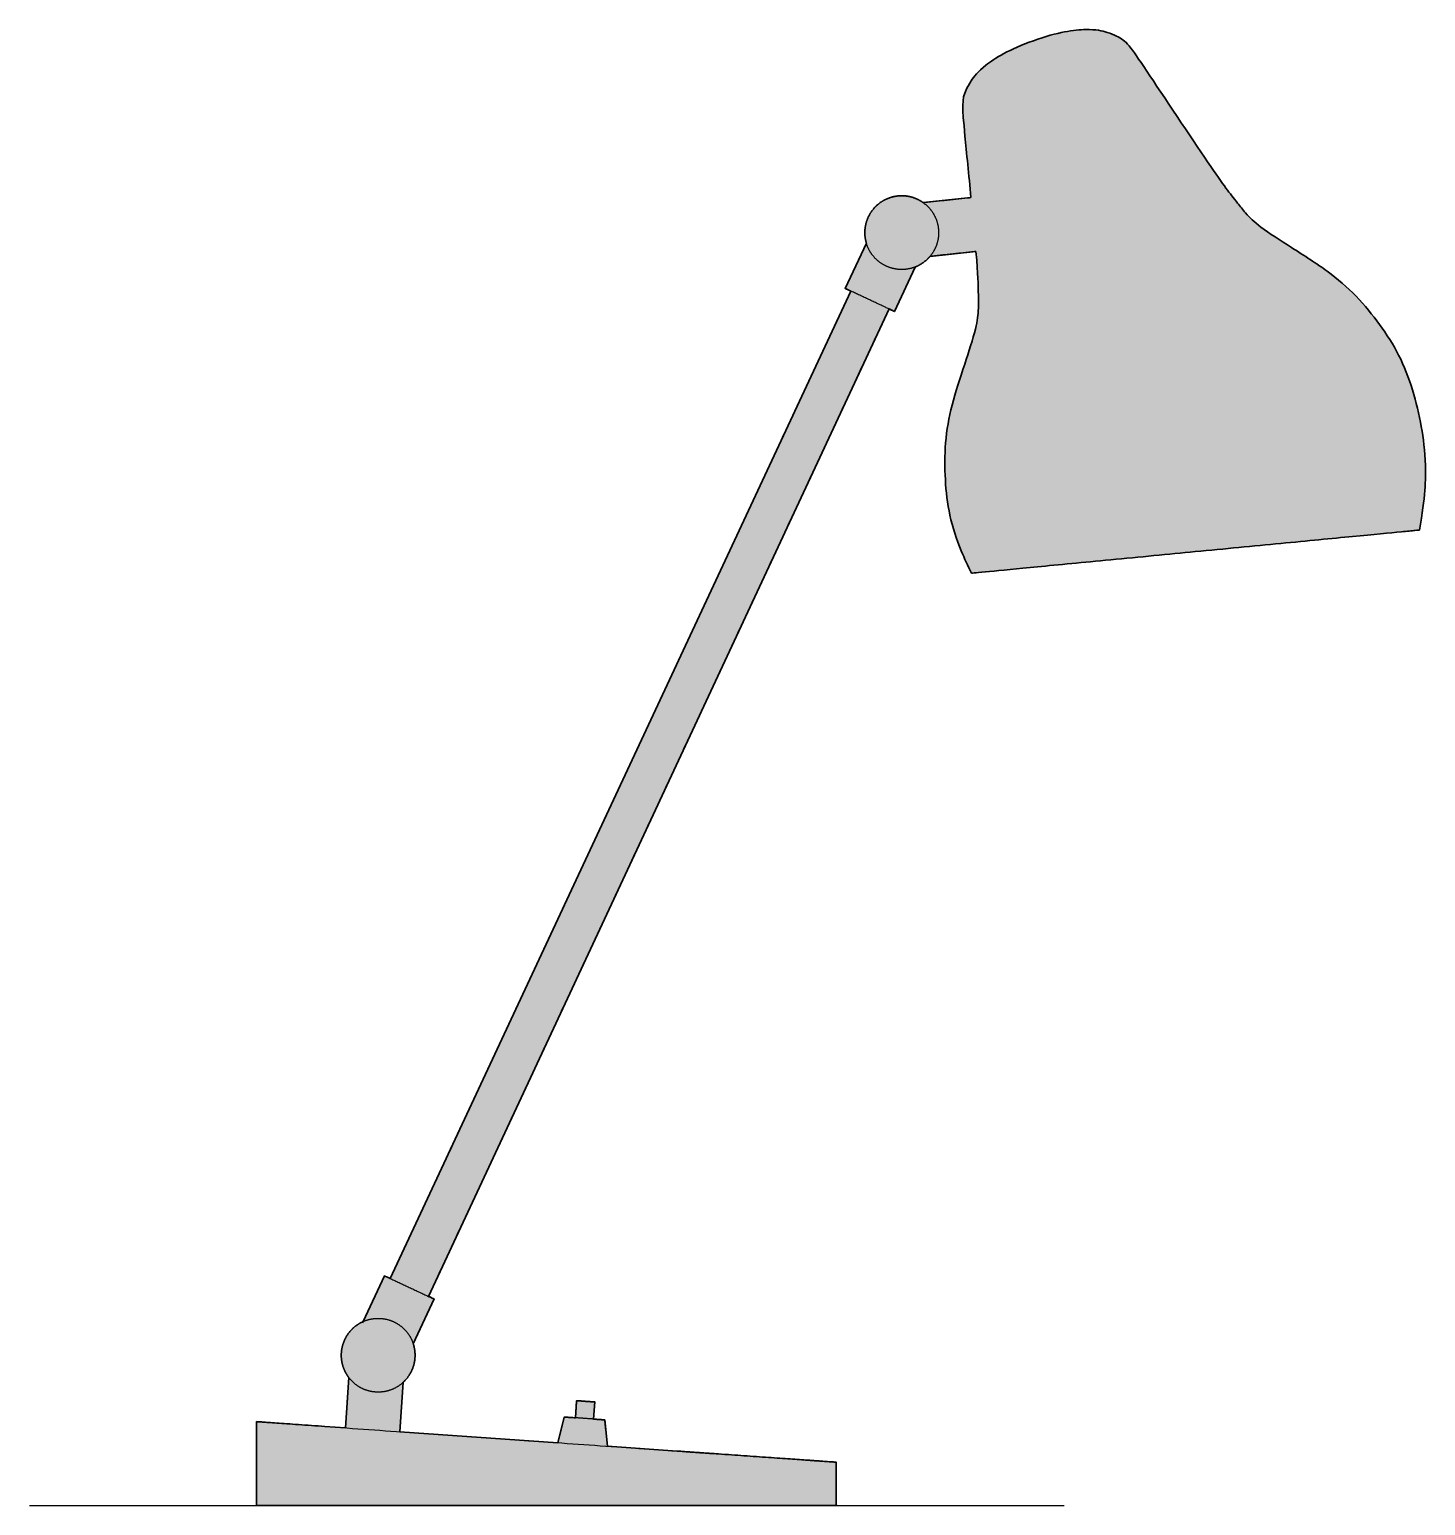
# Model space of a CAD drawing. Header units: millimetres. Extents: x 0 to 871, y -339 to 454.
# Drawn here: x 0 to 429.4, y 0 to 454.1 of the extents above; entities that cross this region are included whole.
import ezdxf

# ---------------------------------------------------------------- set-up
doc = ezdxf.new("R2010")
doc.units = ezdxf.units.MM
doc.layers.add('Blocks', color=7, linetype='Continuous')
doc.layers.add('Blocks$Fill', color=7, linetype='Continuous', true_color=0xffffff)
for name, color, linetype, lineweight, true_color in [('Blocks$Inner', 7, 'Continuous', 25, 0x007f00), ('Blocks$Outline', 7, 'Continuous', 35, 0xff3f3f), ('Groud', 7, 'Continuous', 25, 0x243775)]:
    doc.layers.add(name, color=color, linetype=linetype, lineweight=lineweight, true_color=true_color)

# ---------------------------------------------------------------- blocks, each defined once
blk = doc.blocks.new('VL38 Table Lamp Side')
at = {"layer": 'Blocks$Fill'}
blk.add_hatch(color=256, dxfattribs=at).paths.add_polyline_path([(69.79, 25.8), (69.79, 0), (248.12, 0), (248.12, 13.33), (248.12, 13.33), (242.77, 13.7), (199.28, 16.74), (177.82, 18.24), (176.97, 26.34), (176.97, 26.34), (176.97, 26.34), (176.97, 26.34), (176.97, 26.34), (176.96, 26.34), (176.92, 26.34), (176.76, 26.35), (176.1, 26.4), (173.54, 26.58), (173.91, 31.85), (173.91, 31.85), (168.3, 32.24), (168.3, 32.24), (167.94, 26.97), (165.37, 27.15), (164.71, 27.2), (164.55, 27.21), (164.52, 27.21), (164.51, 27.21), (164.5, 27.21), (164.5, 27.21), (164.5, 27.21), (164.5, 27.21), (162.53, 19.31), (113.91, 22.71), (114.98, 37.91), (115.13, 38.05), (115.28, 38.2), (115.48, 38.41), (115.68, 38.62), (115.88, 38.84), (116.06, 39.07), (116.25, 39.3), (116.42, 39.53), (116.59, 39.77), (116.75, 40.01), (116.91, 40.26), (117.06, 40.51), (117.2, 40.76), (117.33, 41.01), (117.46, 41.27), (117.58, 41.53), (117.7, 41.79), (117.81, 42.05), (117.91, 42.31), (118, 42.57), (118.09, 42.84), (118.16, 43.1), (118.24, 43.37), (118.3, 43.63), (118.36, 43.9), (118.41, 44.16), (118.46, 44.42), (118.5, 44.68), (118.53, 44.95), (118.56, 45.21), (118.58, 45.46), (118.59, 45.72), (118.6, 45.97), (118.6, 46.23), (118.6, 46.44), (118.59, 46.65), (118.58, 46.87), (118.57, 47.09), (118.55, 47.3), (118.53, 47.52), (118.5, 47.74), (118.47, 47.97), (118.43, 48.19), (118.39, 48.41), (118.34, 48.63), (118.29, 48.86), (118.24, 49.08), (118.18, 49.31), (118.11, 49.53), (118.04, 49.75), (124.47, 63.53), (124.47, 63.53), (124.47, 63.53), (124.47, 63.53), (124.46, 63.53), (124.46, 63.53), (124.44, 63.54), (124.37, 63.58), (124.06, 63.72), (122.74, 64.34), (264.41, 368.15), (265.68, 367.56), (265.98, 367.42), (266.05, 367.38), (266.06, 367.38), (266.07, 367.37), (266.07, 367.37), (266.07, 367.37), (266.07, 367.37), (266.07, 367.37), (272.45, 381.05), (272.75, 381.17), (273.01, 381.29), (273.27, 381.41), (273.53, 381.54), (273.78, 381.67), (274.03, 381.81), (274.28, 381.96), (274.52, 382.12), (274.77, 382.28), (275, 382.45), (275.24, 382.63), (275.47, 382.81), (275.69, 383), (275.91, 383.19), (276.13, 383.39), (276.34, 383.59), (276.51, 383.77), (276.69, 383.96), (276.85, 384.14), (277.02, 384.33), (291.15, 385.82), (291.53, 380.97), (291.74, 377.57), (291.89, 372.24), (291.92, 369.34), (291.9, 368.35), (291.88, 367.62), (291.83, 366.9), (291.76, 366.17), (291.67, 365.42), (291.55, 364.64), (291.39, 363.81), (291.2, 362.93), (290.97, 361.97), (290.32, 359.55), (289.51, 356.85), (284.65, 341.57), (283.82, 338.54), (283.46, 337.1), (283.14, 335.66), (282.84, 334.22), (282.58, 332.77), (282.34, 331.33), (282.14, 329.88), (281.96, 328.43), (281.82, 326.97), (281.72, 325.55), (281.64, 324.12), (281.6, 322.69), (281.58, 321.27), (281.61, 318.43), (281.73, 315.62), (281.93, 312.86), (282.06, 311.49), (282.21, 310.12), (282.4, 308.75), (282.61, 307.39), (282.86, 306.02), (283.14, 304.66), (283.47, 303.28), (283.83, 301.9), (284.22, 300.53), (284.65, 299.15), (285.1, 297.78), (285.59, 296.41), (286.1, 295.05), (286.64, 293.7), (287.37, 291.96), (288.14, 290.23), (288.94, 288.53), (289.77, 286.85), (427.58, 300.11), (428.18, 303.73), (428.64, 306.94), (428.98, 309.77), (429.21, 312.27), (429.35, 314.5), (429.42, 316.5), (429.43, 318.32), (429.39, 320.01), (429.33, 321.69), (429.23, 323.3), (429.11, 324.84), (428.96, 326.32), (428.79, 327.77), (428.6, 329.18), (428.14, 331.95), (427.59, 334.78), (426.96, 337.61), (426.23, 340.43), (425.42, 343.24), (424.98, 344.63), (424.51, 346.01), (424.02, 347.37), (423.51, 348.72), (422.97, 350.06), (422.4, 351.37), (421.8, 352.67), (421.18, 353.94), (420.54, 355.17), (419.86, 356.38), (419.17, 357.58), (418.44, 358.75), (417.7, 359.91), (416.93, 361.05), (415.33, 363.32), (413.65, 365.57), (411.88, 367.78), (410.96, 368.87), (410.02, 369.95), (409.06, 371), (408.07, 372.04), (407.04, 373.08), (405.99, 374.09), (404.91, 375.08), (403.82, 376.05), (402.69, 377), (401.55, 377.93), (400.39, 378.84), (399.21, 379.73), (396.65, 381.55), (383.2, 390.29), (380.87, 391.88), (378.83, 393.33), (378.05, 393.93), (377.34, 394.49), (376.7, 395.03), (376.11, 395.56), (375.56, 396.08), (375.05, 396.6), (374.55, 397.13), (374.07, 397.68), (373.43, 398.43), (371.62, 400.7), (368.06, 405.33), (365.76, 408.55), (340.51, 446.05), (339.3, 447.73), (338.76, 448.43), (338.26, 449.05), (338.02, 449.33), (337.78, 449.6), (337.55, 449.85), (337.32, 450.08), (337.09, 450.3), (336.86, 450.51), (336.63, 450.7), (336.4, 450.88), (336.17, 451.06), (335.94, 451.22), (335.7, 451.38), (335.45, 451.53), (335.2, 451.68), (334.93, 451.82), (334.66, 451.96), (334.38, 452.1), (334.07, 452.24), (333.74, 452.39), (333.05, 452.67), (332.29, 452.95), (331.48, 453.22), (330.89, 453.41), (330.59, 453.49), (330.27, 453.58), (329.94, 453.66), (329.59, 453.74), (329.22, 453.81), (328.84, 453.88), (328.44, 453.94), (328.01, 453.99), (327.56, 454.03), (327.09, 454.07), (326.59, 454.1), (326.06, 454.11), (325.51, 454.12), (324.92, 454.11), (324.24, 454.09), (323.53, 454.05), (322.78, 454), (321.98, 453.92), (321.15, 453.82), (320.27, 453.7), (319.34, 453.55), (318.37, 453.37), (317.35, 453.16), (316.28, 452.92), (315.17, 452.65), (314.01, 452.33), (312.79, 451.98), (311.52, 451.59), (310.2, 451.16), (308.83, 450.68), (307.46, 450.18), (306.17, 449.68), (304.94, 449.18), (303.78, 448.68), (302.68, 448.19), (301.64, 447.7), (300.67, 447.21), (299.75, 446.72), (298.88, 446.25), (298.07, 445.78), (297.31, 445.31), (296.6, 444.86), (295.94, 444.42), (295.32, 443.98), (294.74, 443.56), (294.21, 443.15), (293.75, 442.78), (293.32, 442.42), (292.92, 442.08), (292.55, 441.74), (292.21, 441.41), (291.89, 441.09), (291.6, 440.78), (291.32, 440.48), (291.07, 440.19), (290.83, 439.9), (290.61, 439.62), (290.41, 439.35), (290.21, 439.08), (290.03, 438.82), (289.69, 438.31), (289.24, 437.58), (288.83, 436.89), (288.47, 436.23), (288.31, 435.91), (288.16, 435.6), (288.03, 435.31), (287.91, 435.03), (287.79, 434.76), (287.69, 434.49), (287.6, 434.21), (287.51, 433.94), (287.43, 433.66), (287.36, 433.38), (287.3, 433.09), (287.25, 432.79), (287.2, 432.49), (287.16, 432.18), (287.13, 431.85), (287.11, 431.51), (287.1, 431.15), (287.09, 430.78), (287.09, 429.98), (287.12, 429.1), (287.25, 427.03), (289.61, 402.43), (274.88, 400.88), (274.6, 401.08), (274.31, 401.26), (274.01, 401.44), (273.71, 401.61), (273.41, 401.76), (273.11, 401.91), (272.8, 402.05), (272.49, 402.18), (272.23, 402.28), (271.96, 402.37), (271.7, 402.46), (271.44, 402.53), (271.17, 402.61), (270.91, 402.67), (270.64, 402.73), (270.38, 402.78), (270.11, 402.83), (269.85, 402.87), (269.59, 402.9), (269.33, 402.93), (269.07, 402.95), (268.82, 402.96), (268.56, 402.97), (268.31, 402.97), (268.06, 402.97), (267.81, 402.96), (267.55, 402.95), (267.29, 402.93), (267.03, 402.9), (266.77, 402.87), (266.51, 402.83), (266.25, 402.78), (265.98, 402.73), (265.72, 402.67), (265.45, 402.61), (265.19, 402.53), (264.92, 402.46), (264.66, 402.37), (264.4, 402.28), (264.13, 402.18), (263.87, 402.07), (263.61, 401.95), (263.35, 401.83), (263.1, 401.7), (262.84, 401.57), (262.59, 401.43), (262.35, 401.28), (262.1, 401.12), (261.86, 400.96), (261.62, 400.79), (261.39, 400.62), (261.16, 400.43), (260.93, 400.25), (260.71, 400.05), (260.5, 399.85), (260.29, 399.65), (260.08, 399.44), (259.88, 399.22), (259.69, 399), (259.5, 398.78), (259.32, 398.55), (259.14, 398.31), (258.97, 398.07), (258.81, 397.83), (258.65, 397.59), (258.51, 397.34), (258.36, 397.09), (258.23, 396.83), (258.1, 396.58), (257.98, 396.32), (257.86, 396.06), (257.76, 395.8), (257.66, 395.54), (257.56, 395.27), (257.48, 395.01), (257.4, 394.74), (257.33, 394.48), (257.26, 394.21), (257.2, 393.95), (257.15, 393.69), (257.1, 393.42), (257.07, 393.16), (257.03, 392.9), (257.01, 392.64), (256.99, 392.38), (256.97, 392.13), (256.96, 391.87), (256.96, 391.62), (256.96, 391.42), (256.97, 391.22), (256.98, 391.02), (256.99, 390.82), (257, 390.62), (257.02, 390.41), (257.05, 390.21), (257.08, 390), (257.11, 389.79), (257.14, 389.59), (257.18, 389.38), (257.23, 389.17), (257.28, 388.96), (257.33, 388.75), (257.39, 388.55), (257.45, 388.34), (250.96, 374.42), (250.96, 374.42), (250.96, 374.42), (250.96, 374.42), (250.96, 374.42), (250.96, 374.42), (250.98, 374.41), (251.05, 374.38), (251.35, 374.24), (252.61, 373.65), (110.95, 69.84), (109.63, 70.45), (109.32, 70.59), (109.25, 70.63), (109.23, 70.64), (109.22, 70.64), (109.22, 70.64), (109.22, 70.64), (109.22, 70.64), (109.22, 70.64), (102.68, 56.62), (102.45, 56.51), (102.21, 56.4), (101.98, 56.28), (101.75, 56.16), (101.53, 56.03), (101.3, 55.89), (101.08, 55.75), (100.86, 55.61), (100.64, 55.45), (100.43, 55.3), (100.22, 55.14), (100.01, 54.97), (99.81, 54.8), (99.61, 54.62), (99.41, 54.44), (99.22, 54.25), (99.02, 54.04), (98.82, 53.83), (98.63, 53.61), (98.44, 53.38), (98.26, 53.15), (98.08, 52.92), (97.91, 52.68), (97.75, 52.44), (97.59, 52.19), (97.45, 51.94), (97.3, 51.69), (97.17, 51.44), (97.04, 51.18), (96.92, 50.92), (96.8, 50.66), (96.7, 50.4), (96.6, 50.14), (96.5, 49.88), (96.42, 49.61), (96.34, 49.35), (96.27, 49.08), (96.2, 48.82), (96.14, 48.55), (96.09, 48.29), (96.04, 48.03), (96, 47.77), (95.97, 47.5), (95.95, 47.25), (95.93, 46.99), (95.91, 46.73), (95.9, 46.48), (95.9, 46.23), (95.9, 45.97), (95.91, 45.72), (95.93, 45.46), (95.95, 45.21), (95.97, 44.95), (96, 44.68), (96.04, 44.42), (96.09, 44.16), (96.14, 43.9), (96.2, 43.63), (96.27, 43.37), (96.34, 43.1), (96.42, 42.84), (96.5, 42.57), (96.6, 42.31), (96.7, 42.05), (96.84, 41.69), (97, 41.34), (97.18, 40.99), (97.36, 40.65), (97.56, 40.31), (97.78, 39.97), (97.89, 39.81), (98, 39.65), (98.12, 39.49), (98.24, 39.33), (97.16, 23.89), (90.86, 24.32)], flags=0)
at = {"layer": 'Blocks$Inner'}
for points in [[(248.45, 0), (69.79, 0), (69.79, 25.8)], [(248.12, 13.33), (248.12, 0)]]:
    blk.add_lwpolyline(points, dxfattribs=at)
for points, knots in [([(308.83, 450.68), (316.3, 453.35), (321.43, 454.04), (324.92, 454.11), (328.15, 454.18), (329.96, 453.71), (331.48, 453.22), (332.6, 452.86), (333.56, 452.49), (334.38, 452.1), (337.43, 450.65), (338.57, 449.01), (343.7, 441.32), (348.67, 433.9), (357.37, 420.83), (362.41, 413.41), (367.8, 405.49), (369.02, 404.02), (371.62, 400.7), (372.36, 399.76), (373.22, 398.66), (374.07, 397.68), (375.36, 396.19), (376.63, 394.97), (378.83, 393.33), (381.29, 391.5), (384.91, 389.15), (388.21, 387.04), (392.28, 384.44), (395.85, 382.21), (399.21, 379.73), (402.38, 377.39), (405.36, 374.83), (408.07, 372.04), (410.73, 369.3), (413.13, 366.34), (415.33, 363.32), (417.51, 360.32), (419.5, 357.27), (421.18, 353.94), (422.88, 350.58), (424.27, 346.96), (425.42, 343.24), (426.57, 339.51), (427.47, 335.7), (428.14, 331.95), (428.81, 328.26), (429.25, 324.62), (429.39, 320.01), (429.53, 315.63), (429.38, 310.38), (427.58, 300.11)], [76.801464, 76.801464, 76.801464, 76.801464, 93.396325, 93.396325, 93.396325, 100.093361, 100.093361, 100.093361, 103.215159, 103.215159, 103.215159, 117.830496, 117.830496, 117.830496, 151.431121, 151.431121, 151.431121, 167.13649, 167.13649, 167.13649, 171.024634, 171.024634, 171.024634, 177.500222, 177.500222, 177.500222, 188.797812, 188.797812, 188.797812, 202.01768, 202.01768, 202.01768, 213.778359, 213.778359, 213.778359, 225.149045, 225.149045, 225.149045, 236.228933, 236.228933, 236.228933, 247.76196, 247.76196, 247.76196, 259.384429, 259.384429, 259.384429, 271.418789, 271.418789, 271.418789, 291.481309, 291.481309, 291.481309, 291.481309]), ([(289.61, 402.43), (288.95, 409.28), (288.25, 416.37), (287.77, 421.35), (286.88, 430.56), (286.71, 432.55), (288.16, 435.6), (288.55, 436.42), (289.05, 437.31), (289.69, 438.31), (290.56, 439.64), (291.67, 441.15), (294.21, 443.15), (296.95, 445.3), (301.36, 448.02), (308.83, 450.68)], [16.944023, 16.944023, 16.944023, 16.944023, 35.772428, 35.772428, 35.772428, 50.387767, 50.387767, 50.387767, 53.509565, 53.509565, 53.509565, 60.206601, 60.206601, 60.206601, 76.801464, 76.801464, 76.801464, 76.801464]), ([(289.77, 286.85), (288.64, 289.07), (287.59, 291.37), (286.64, 293.7), (285.17, 297.3), (283.95, 300.99), (283.14, 304.66), (282.34, 308.3), (281.94, 311.92), (281.73, 315.62), (281.52, 319.35), (281.5, 323.17), (281.82, 326.97), (282.15, 330.85), (282.84, 334.71), (283.82, 338.54), (284.85, 342.58), (286.2, 346.57), (287.7, 351.16), (288.92, 354.88), (290.23, 359), (290.97, 361.97), (291.64, 364.63), (291.85, 366.38), (291.9, 368.35), (291.94, 369.65), (291.91, 371.04), (291.89, 372.24), (291.81, 376.13), (291.81, 378.05), (291.15, 385.82)], [530.761357, 530.761357, 530.761357, 530.761357, 538.264331, 538.264331, 538.264331, 549.797398, 549.797398, 549.797398, 560.877324, 560.877324, 560.877324, 572.24805, 572.24805, 572.24805, 584.008769, 584.008769, 584.008769, 597.228682, 597.228682, 597.228682, 608.526311, 608.526311, 608.526311, 615.001921, 615.001921, 615.001921, 618.890078, 618.890078, 618.890078, 633.376909, 633.376909, 633.376909, 633.376909]), ([(427.58, 300.11), (427.58, 300.11), (427.11, 300.06), (425.25, 299.88), (423.85, 299.75), (418.48, 299.23), (413.38, 298.74), (400.66, 297.52), (393.14, 296.79), (376.57, 295.2), (367.66, 294.34), (350.45, 292.68), (341.5, 291.82), (324.17, 290.16), (316.52, 289.42), (303.82, 288.2), (298.81, 287.72), (293.51, 287.21), (292.13, 287.07), (290.24, 286.89), (289.77, 286.85), (289.77, 286.85)], [291.481309, 291.481309, 291.481309, 291.481309, 307.837131, 307.837131, 324.315655, 324.315655, 356.03766, 356.03766, 387.798564, 387.798564, 419.891817, 419.891817, 448.872233, 448.872233, 476.292181, 476.292181, 502.841633, 502.841633, 516.696937, 516.696937, 530.761357, 530.761357, 530.761357, 530.761357])]:
    blk.add_open_spline(points, degree=3, knots=knots, dxfattribs=at)
for points, weights, knots in [([(268.31, 380.27), (266.15, 380.27), (264.13, 381.07), (261.95, 381.93), (260.29, 383.59), (258.62, 385.26), (257.76, 387.44), (256.96, 389.46), (256.96, 391.62), (256.96, 393.79), (257.76, 395.8), (258.62, 397.99), (260.29, 399.65), (261.95, 401.31), (264.13, 402.18), (266.15, 402.97), (268.31, 402.97)], [1, 0.926776695297, 0.890165042945, 0.853553390593, 0.853553390593, 0.853553390593, 0.890165042945, 0.926776695297, 1, 0.926776695297, 0.890165042945, 0.853553390593, 0.853553390593, 0.853553390593, 0.890165042945, 0.926776695297, 1], [36.130285, 36.130285, 36.130285, 40.46082, 40.46082, 45.162857, 45.162857, 49.864893, 49.864893, 54.195428, 54.195428, 58.525963, 58.525963, 63.227999, 63.227999, 67.930036, 67.930036, 72.260571, 72.260571, 72.260571]), ([(268.31, 402.97), (270.48, 402.97), (272.49, 402.18), (274.68, 401.31), (276.34, 399.65), (278, 397.99), (278.87, 395.8), (279.66, 393.79), (279.66, 391.62), (279.66, 389.46), (278.87, 387.44), (278, 385.26), (276.34, 383.59), (274.68, 381.93), (272.49, 381.07), (270.48, 380.27), (268.31, 380.27)], [1, 0.926776695297, 0.890165042945, 0.853553390593, 0.853553390593, 0.853553390593, 0.890165042945, 0.926776695297, 1, 0.926776695297, 0.890165042945, 0.853553390593, 0.853553390593, 0.853553390593, 0.890165042945, 0.926776695297, 1], [0, 0, 0, 4.330535, 4.330535, 9.032571, 9.032571, 13.734608, 13.734608, 18.065143, 18.065143, 22.395678, 22.395678, 27.097714, 27.097714, 31.79975, 31.79975, 36.130285, 36.130285, 36.130285]), ([(266.07, 367.37), (266.07, 367.37), (258.51, 370.9), (250.96, 374.42), (250.96, 374.42)], [1, 0.707106781186, 1, 0.707106781186, 1], [0.052154, 0.052154, 0.052154, 13.149087, 13.149087, 26.246021, 26.246021, 26.246021]), ([(109.22, 70.64), (109.22, 70.64), (116.84, 67.09), (124.47, 63.53), (124.47, 63.53)], [1, 0.707106781187, 1, 0.707106781187, 1], [0.052154, 0.052154, 0.052154, 13.26325, 13.26325, 26.474347, 26.474347, 26.474347]), ([(107.25, 34.87), (105.09, 34.87), (103.07, 35.67), (100.89, 36.54), (99.22, 38.2), (97.56, 39.86), (96.7, 42.05), (95.9, 44.06), (95.9, 46.23), (95.9, 48.39), (96.7, 50.4), (97.56, 52.59), (99.22, 54.25), (100.89, 55.91), (103.07, 56.78), (105.09, 57.58), (107.25, 57.58)], [1, 0.926776695297, 0.890165042945, 0.853553390593, 0.853553390593, 0.853553390593, 0.890165042945, 0.926776695297, 1, 0.926776695297, 0.890165042945, 0.853553390593, 0.853553390593, 0.853553390593, 0.890165042945, 0.926776695297, 1], [72.260571, 72.260571, 72.260571, 76.591106, 76.591106, 81.293142, 81.293142, 85.995178, 85.995178, 90.325713, 90.325713, 94.656249, 94.656249, 99.358285, 99.358285, 104.060321, 104.060321, 108.390856, 108.390856, 108.390856]), ([(107.25, 57.58), (109.42, 57.58), (111.43, 56.78), (113.62, 55.91), (115.28, 54.25), (116.94, 52.59), (117.81, 50.4), (118.6, 48.39), (118.6, 46.23), (118.6, 44.06), (117.81, 42.05), (116.94, 39.86), (115.28, 38.2), (113.62, 36.54), (111.43, 35.67), (109.42, 34.87), (107.25, 34.87)], [1, 0.926776695297, 0.890165042945, 0.853553390593, 0.853553390593, 0.853553390593, 0.890165042945, 0.926776695297, 1, 0.926776695297, 0.890165042945, 0.853553390593, 0.853553390593, 0.853553390593, 0.890165042945, 0.926776695297, 1], [36.130285, 36.130285, 36.130285, 40.46082, 40.46082, 45.162857, 45.162857, 49.864893, 49.864893, 54.195428, 54.195428, 58.525963, 58.525963, 63.227999, 63.227999, 67.930036, 67.930036, 72.260571, 72.260571, 72.260571]), ([(173.91, 31.85), (173.91, 31.85), (171.1, 32.04), (168.3, 32.24), (168.3, 32.24)], [1, 0.707106781187, 1, 0.707106781187, 1], [0, 0, 0, 4.410042, 4.410042, 8.820084, 8.820084, 8.820084]), ([(176.97, 26.34), (176.97, 26.34), (170.74, 26.78), (164.5, 27.21), (164.5, 27.21)], [1, 0.707106781187, 1, 0.707106781187, 1], [0, 0, 0, 9.81419, 9.81419, 19.62838, 19.62838, 19.62838]), ([(199.28, 16.74), (204.26, 16.39), (209.46, 16.03), (235.23, 14.23), (242.77, 13.7)], [0.906614070227, 0.941704151368, 1, 0.765402629818, 0.906614070227], [62.730872, 62.730872, 62.730872, 63.043514, 63.043514, 64.301668, 64.301668, 64.301668])]:
    blk.add_rational_spline(points, weights, degree=2, knots=knots, dxfattribs=at)
for points in [[(274.88, 400.88), (289.61, 402.43)], [(250.96, 374.42), (257.45, 388.34)], [(291.15, 385.82), (277.02, 384.33)], [(272.45, 381.05), (266.07, 367.37)], [(252.61, 373.65), (110.95, 69.84)], [(122.74, 64.34), (264.41, 368.15)], [(102.5, 56.23), (109.22, 70.64)], [(124.47, 63.53), (118.04, 49.75)], [(98.24, 39.33), (97.16, 23.89)], [(113.91, 22.71), (114.98, 37.91)], [(168.3, 32.24), (167.94, 26.97)], [(173.54, 26.58), (173.91, 31.85)], [(90.86, 24.32), (199.28, 16.74)], [(164.5, 27.21), (162.53, 19.31)], [(177.82, 18.24), (176.97, 26.34)], [(248.1, 13.33), (248.1, 0)]]:
    blk.add_open_spline(points, degree=1, dxfattribs=at)
for points, weights in [([(69.79, 25.8), (70.56, 25.74), (90.86, 24.32)], [0.985721727225, 0.773041905898, 0.90259765742]), ([(242.77, 13.7), (248.12, 13.33), (248.12, 13.33)], [0.906614070227, 0.941704151368, 1])]:
    blk.add_rational_spline(points, weights, degree=2, dxfattribs=at)
at = {"layer": 'Blocks$Outline'}
for points in [[(289.61, 402.43), (274.88, 400.88)], [(257.45, 388.34), (250.96, 374.42)], [(277.02, 384.33), (291.15, 385.82)], [(266.07, 367.37), (272.45, 381.05)], [(252.61, 373.65), (110.95, 69.84)], [(122.74, 64.34), (264.41, 368.15)], [(109.22, 70.64), (102.68, 56.62)], [(118.04, 49.75), (124.47, 63.53)], [(98.24, 39.33), (97.16, 23.89)], [(113.91, 22.71), (114.98, 37.91)], [(168.3, 32.24), (167.94, 26.97)], [(173.54, 26.58), (173.91, 31.85)], [(69.79, 25.8), (69.79, 0)], [(97.16, 23.89), (90.86, 24.32)], [(162.53, 19.31), (113.91, 22.71)], [(164.5, 27.21), (162.53, 19.31)], [(177.82, 18.24), (176.97, 26.34)], [(199.28, 16.74), (177.82, 18.24)], [(248.12, 0), (248.12, 13.33)], [(69.79, 0), (248.12, 0)]]:
    blk.add_lwpolyline(points, dxfattribs=at)
for points, knots in [([(427.58, 300.11), (429.38, 310.38), (429.53, 315.63), (429.39, 320.01), (429.25, 324.62), (428.81, 328.26), (428.14, 331.95), (427.47, 335.7), (426.57, 339.51), (425.42, 343.24), (424.27, 346.96), (422.88, 350.58), (421.18, 353.94), (419.5, 357.27), (417.51, 360.32), (415.33, 363.32), (413.13, 366.34), (410.73, 369.3), (408.07, 372.04), (405.36, 374.83), (402.38, 377.39), (399.21, 379.73), (395.85, 382.21), (392.28, 384.44), (388.21, 387.04), (384.91, 389.15), (381.29, 391.5), (378.83, 393.33), (376.63, 394.97), (375.36, 396.19), (374.07, 397.68), (373.22, 398.66), (372.36, 399.76), (371.62, 400.7), (369.02, 404.02), (367.8, 405.49), (362.41, 413.41), (357.37, 420.83), (348.67, 433.9), (343.7, 441.32), (338.57, 449.01), (337.43, 450.65), (334.38, 452.1), (333.56, 452.49), (332.6, 452.86), (331.48, 453.22), (329.96, 453.71), (328.15, 454.18), (324.92, 454.11), (321.43, 454.04), (316.3, 453.35), (308.83, 450.68)], [0, 0, 0, 0, 20.06252, 20.06252, 20.06252, 32.096879, 32.096879, 32.096879, 43.719349, 43.719349, 43.719349, 55.252376, 55.252376, 55.252376, 66.332264, 66.332264, 66.332264, 77.70295, 77.70295, 77.70295, 89.463629, 89.463629, 89.463629, 102.683497, 102.683497, 102.683497, 113.981087, 113.981087, 113.981087, 120.456674, 120.456674, 120.456674, 124.344819, 124.344819, 124.344819, 140.050188, 140.050188, 140.050188, 173.650813, 173.650813, 173.650813, 188.26615, 188.26615, 188.26615, 191.387947, 191.387947, 191.387947, 198.084983, 198.084983, 198.084983, 214.679844, 214.679844, 214.679844, 214.679844]), ([(308.83, 450.68), (301.36, 448.02), (296.95, 445.3), (294.21, 443.15), (291.67, 441.15), (290.56, 439.64), (289.69, 438.31), (289.05, 437.31), (288.55, 436.42), (288.16, 435.6), (286.71, 432.55), (286.88, 430.56), (287.77, 421.35), (288.25, 416.37), (288.95, 409.28), (289.61, 402.43), (289.61, 402.43)], [-214.679844, -214.679844, -214.679844, -214.679844, -198.084983, -198.084983, -198.084983, -191.387947, -191.387947, -191.387947, -188.26615, -188.26615, -188.26615, -173.650813, -173.650813, -173.650813, -154.822418, -154.822403, -154.822403, -154.822403, -154.822403]), ([(291.15, 385.82), (291.81, 378.05), (291.81, 376.13), (291.89, 372.24), (291.91, 371.04), (291.94, 369.65), (291.9, 368.35), (291.85, 366.38), (291.64, 364.63), (290.97, 361.97), (290.23, 359), (288.92, 354.88), (287.7, 351.16), (286.2, 346.57), (284.85, 342.58), (283.82, 338.54), (282.84, 334.71), (282.15, 330.85), (281.82, 326.97), (281.5, 323.17), (281.52, 319.35), (281.73, 315.62), (281.94, 311.92), (282.34, 308.3), (283.14, 304.66), (283.95, 300.99), (285.17, 297.3), (286.64, 293.7), (287.59, 291.37), (288.64, 289.07), (289.77, 286.85)], [-138.831242, -138.831242, -138.831242, -138.831242, -124.344819, -124.344819, -124.344819, -120.456674, -120.456674, -120.456674, -113.981087, -113.981087, -113.981087, -102.683497, -102.683497, -102.683497, -89.463629, -89.463629, -89.463629, -77.70295, -77.70295, -77.70295, -66.332264, -66.332264, -66.332264, -55.252376, -55.252376, -55.252376, -43.719349, -43.719349, -43.719349, -36.216401, -36.216401, -36.216401, -36.216401]), ([(289.77, 286.85), (289.77, 286.85), (290.24, 286.89), (292.13, 287.07), (293.51, 287.21), (298.81, 287.72), (303.82, 288.2), (316.52, 289.42), (324.17, 290.16), (341.5, 291.82), (350.45, 292.68), (367.66, 294.34), (376.57, 295.2), (393.14, 296.79), (400.66, 297.52), (413.38, 298.74), (418.48, 299.23), (423.85, 299.75), (425.25, 299.88), (427.11, 300.06), (427.58, 300.11), (427.58, 300.11)], [0.000002, 0.000002, 0.000002, 0.000002, 14.064422, 14.064422, 27.919726, 27.919726, 54.469179, 54.469179, 81.889126, 81.889126, 110.869543, 110.869543, 142.962796, 142.962796, 174.7237, 174.7237, 206.445705, 206.445705, 222.924229, 222.924229, 239.280051, 239.280051, 239.280051, 239.280051])]:
    blk.add_open_spline(points, degree=3, knots=knots, dxfattribs=at)
for points, weights, knots in [([(268.31, 402.97), (266.15, 402.97), (264.13, 402.18), (261.95, 401.31), (260.29, 399.65), (258.62, 397.99), (257.76, 395.8), (256.96, 393.79), (256.96, 391.62), (256.96, 389.94), (257.45, 388.34)], [1, 0.926776695297, 0.890165042945, 0.853553390593, 0.853553390593, 0.853553390593, 0.890165042945, 0.926776695297, 1, 0.942299785281, 0.907333553903], [-36.130285, -36.130285, -36.130285, -31.79975, -31.79975, -27.097714, -27.097714, -22.395678, -22.395678, -18.065143, -18.065143, -14.652666, -14.652666, -14.652666]), ([(274.88, 400.88), (273.76, 401.67), (272.49, 402.18), (270.48, 402.97), (268.31, 402.97)], [0.85963456512, 0.868474578471, 0.890165042945, 0.926776695297, 1], [-7.116242, -7.116242, -7.116242, -4.330535, -4.330535, 0, 0, 0]), ([(272.45, 381.05), (272.47, 381.06), (272.49, 381.07), (274.68, 381.93), (276.34, 383.59), (276.69, 383.95), (277.02, 384.33)], [0.89092643576, 0.890543780385, 0.890165042945, 0.853553390593, 0.853553390593, 0.853553390593, 0.855226301572], [-31.844548, -31.844548, -31.844548, -31.79975, -31.79975, -27.097714, -27.097714, -26.092606, -26.092606, -26.092606]), ([(102.68, 56.62), (100.73, 55.76), (99.22, 54.25), (97.56, 52.59), (96.7, 50.4), (95.9, 48.39), (95.9, 46.23), (95.9, 44.06), (96.7, 42.05), (97.28, 40.58), (98.24, 39.33)], [0.883635928289, 0.853553390593, 0.853553390593, 0.853553390593, 0.890165042945, 0.926776695297, 1, 0.926776695297, 0.890165042945, 0.865266170581, 0.857300536822], [-31.359911, -31.359911, -31.359911, -27.097714, -27.097714, -22.395678, -22.395678, -18.065143, -18.065143, -13.734608, -13.734608, -10.536844, -10.536844, -10.536844]), ([(114.98, 37.91), (115.13, 38.05), (115.28, 38.2), (116.94, 39.86), (117.81, 42.05), (118.6, 44.06), (118.6, 46.23), (118.6, 48.03), (118.04, 49.75)], [0.853842811004, 0.853553390593, 0.853553390593, 0.853553390593, 0.890165042945, 0.926776695297, 1, 0.938082539658, 0.902343711315], [-27.515776, -27.515776, -27.515776, -27.097714, -27.097714, -22.395678, -22.395678, -18.065143, -18.065143, -14.403252, -14.403252, -14.403252]), ([(173.91, 31.85), (173.91, 31.85), (171.1, 32.04), (168.3, 32.24), (168.3, 32.24)], [1, 0.707106781187, 1, 0.707106781187, 1], [0, 0, 0, 4.410042, 4.410042, 8.820084, 8.820084, 8.820084]), ([(242.77, 13.7), (235.23, 14.23), (209.46, 16.03), (204.26, 16.39), (199.28, 16.74)], [0.906614070227, 0.765402629818, 1, 0.941704151368, 0.906614070227], [-5.970543, -5.970543, -5.970543, -4.712389, -4.712389, -4.399746, -4.399746, -4.399746]), ([(248.12, 13.33), (248.12, 13.33), (247.8, 13.35), (242.77, 13.7)], [1, 0.996398232626, 0.939536135765, 0.906614070227], [-6.2831853, -6.2831853, -6.2831853, -6.2638689, -5.9705427, -5.9705427, -5.9705427])]:
    blk.add_rational_spline(points, weights, degree=2, knots=knots, dxfattribs=at)
for points, weights in [([(250.96, 374.42), (250.96, 374.42), (252.61, 373.65)], [1, 0.873067003023, 0.856153526381]), ([(264.41, 368.15), (266.07, 367.37), (266.07, 367.37)], [0.856153526381, 0.873067003023, 1]), ([(110.95, 69.84), (109.22, 70.64), (109.22, 70.64)], [0.855671697083, 0.871166419951, 1]), ([(124.47, 63.53), (124.47, 63.53), (122.74, 64.34)], [1, 0.871166419951, 0.855671697083]), ([(90.86, 24.32), (70.56, 25.74), (69.79, 25.8)], [0.90259765742, 0.773041905898, 0.985721727225]), ([(167.94, 26.97), (164.5, 27.21), (164.5, 27.21)], [0.87569190582, 0.796613856944, 1]), ([(176.97, 26.34), (176.97, 26.34), (173.54, 26.58)], [1, 0.796613856944, 0.87569190582])]:
    blk.add_rational_spline(points, weights, degree=2, dxfattribs=at)

msp = doc.modelspace()

# ---------------------------------------------------------------- linework, layer by layer
at = {"layer": 'Groud'}
msp.add_lwpolyline([(0, 0), (318.24, 0)], dxfattribs=at)

# ---------------------------------------------------------------- block references
at = {"layer": 'Blocks'}
msp.add_blockref('VL38 Table Lamp Side', (0, 0), dxfattribs=at)

doc.saveas('drawing.dxf')
